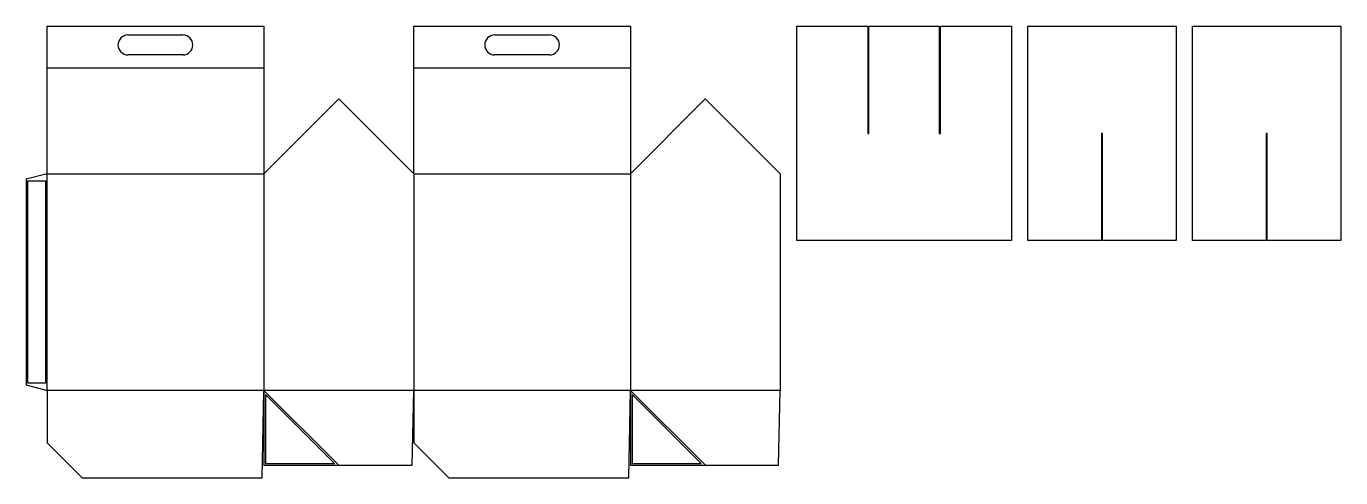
# Model space of a CAD drawing. Header units: millimetres. Extents: x 0 to 1580, y 0 to 544.
import ezdxf

# ---------------------------------------------------------------- set-up
doc = ezdxf.new("R2010")
doc.units = ezdxf.units.MM
for name, color, linetype in [('CREASE', 5, 'CONTINUOUS'), ('CUT', 1, 'CONTINUOUS'), ('GLUE', 2, 'CONTINUOUS')]:
    doc.layers.add(name, color=color, linetype=linetype)

msp = doc.modelspace()

# ---------------------------------------------------------------- linework, layer by layer
at = {"layer": 'CREASE'}
for p, q in [((25, 493.722), (285.45, 493.722)), ((465.9, 493.722), (726.35, 493.722)), ((25, 105.225), (25, 366.125)), ((25, 366.125), (285.45, 366.125)), ((285.45, 366.125), (285.45, 105.225)), ((465.9, 366.125), (465.9, 105.225)), ((465.9, 366.125), (726.35, 366.125)), ((726.35, 366.125), (726.35, 105.225)), ((285.45, 105.225), (25, 105.225)), ((465.9, 105.225), (285.45, 105.225)), ((285.45, 105.225), (375.675, 15)), ((726.35, 105.225), (465.9, 105.225)), ((906.35, 105.225), (726.35, 105.225)), ((726.35, 105.225), (816.575, 15))]:
    msp.add_line(p, q, dxfattribs=at)
at = {"layer": 'CUT'}
for p, q in [((25, 493.722), (25, 543.722)), ((25, 543.722), (285.45, 543.722)), ((285.45, 543.722), (285.45, 493.722)), ((465.9, 493.722), (465.9, 543.722)), ((465.9, 543.722), (726.35, 543.722)), ((726.35, 543.722), (726.35, 493.722)), ((926.35, 543.722), (1011.625, 543.722)), ((926.35, 285.522), (926.35, 543.722)), ((1011.625, 543.722), (1011.625, 414.622)), ((1013.075, 414.622), (1013.075, 543.722)), ((1013.075, 543.722), (1097.625, 543.722)), ((1097.625, 543.722), (1097.625, 414.622)), ((1099.075, 414.622), (1099.075, 543.722)), ((1099.075, 543.722), (1184.35, 543.722)), ((1184.35, 543.722), (1184.35, 285.522)), ((1204.35, 543.722), (1382.35, 543.722)), ((1204.35, 285.522), (1204.35, 543.722)), ((1382.35, 543.722), (1382.35, 285.522)), ((1402.35, 543.722), (1580.35, 543.722)), ((1402.35, 285.522), (1402.35, 543.722)), ((1580.35, 543.722), (1580.35, 285.522)), ((122.225, 533.222), (188.225, 533.222)), ((563.125, 533.222), (629.125, 533.222)), ((188.225, 509.222), (122.225, 509.222)), ((629.125, 509.222), (563.125, 509.222)), ((25, 366.125), (25, 493.722)), ((285.45, 493.722), (285.45, 366.125)), ((465.9, 366.125), (465.9, 493.722)), ((726.35, 493.722), (726.35, 366.125)), ((285.45, 366.125), (375.675, 456.35)), ((375.675, 456.35), (465.9, 366.125)), ((726.35, 366.125), (816.35, 456.35)), ((816.35, 456.35), (906.35, 366.125)), ((1011.625, 414.622), (1013.075, 414.622)), ((1097.625, 414.622), (1099.075, 414.622)), ((1294.075, 414.622), (1292.625, 414.622)), ((1292.625, 414.622), (1292.625, 285.522)), ((1294.075, 285.522), (1294.075, 414.622)), ((1492.075, 414.622), (1490.625, 414.622)), ((1490.625, 414.622), (1490.625, 285.522)), ((1492.075, 285.522), (1492.075, 414.622)), ((25, 366.125), (0, 359.426)), ((906.35, 366.125), (906.35, 105.225)), ((0, 359.426), (0, 111.924)), ((1184.35, 285.522), (926.35, 285.522)), ((1292.625, 285.522), (1204.35, 285.522)), ((1382.35, 285.522), (1294.075, 285.522)), ((1490.625, 285.522), (1402.35, 285.522)), ((1580.35, 285.522), (1492.075, 285.522)), ((0, 111.924), (25, 105.225)), ((25, 105.225), (25, 42.09)), ((283.45, 0), (285.45, 105.225)), ((285.45, 105.225), (285.45, 15)), ((463.9, 15), (465.9, 105.225)), ((465.9, 105.225), (465.9, 42.09)), ((724.35, 0), (726.35, 105.225)), ((726.35, 105.225), (726.35, 15)), ((904.35, 15), (906.35, 105.225)), ((25, 42.09), (67.09, 0)), ((465.9, 42.09), (507.99, 0)), ((67.09, 0), (283.45, 0)), ((285.45, 15), (463.9, 15)), ((507.99, 0), (724.35, 0)), ((726.35, 15), (904.35, 15))]:
    msp.add_line(p, q, dxfattribs=at)
for centre, start, end in [((122.225, 521.222), 90, 180), ((188.225, 521.222), 0, 90), ((563.125, 521.222), 90, 180), ((629.125, 521.222), 0, 90), ((122.225, 521.222), 180, 270), ((188.225, 521.222), 270, 0), ((563.125, 521.222), 180, 270), ((629.125, 521.222), 270, 0)]:
    msp.add_arc(centre, 12, start, end, dxfattribs=at)
at = {"layer": 'GLUE'}
for p, q in [((2, 357.426), (23, 357.426)), ((2, 113.924), (2, 357.426)), ((23, 357.426), (23, 113.924)), ((23, 113.924), (2, 113.924)), ((287.45, 100.225), (287.45, 17)), ((370.675, 17), (287.45, 100.225)), ((728.35, 100.225), (728.35, 17)), ((811.575, 17), (728.35, 100.225)), ((287.45, 17), (370.675, 17)), ((728.35, 17), (811.575, 17))]:
    msp.add_line(p, q, dxfattribs=at)

doc.saveas('drawing.dxf')
